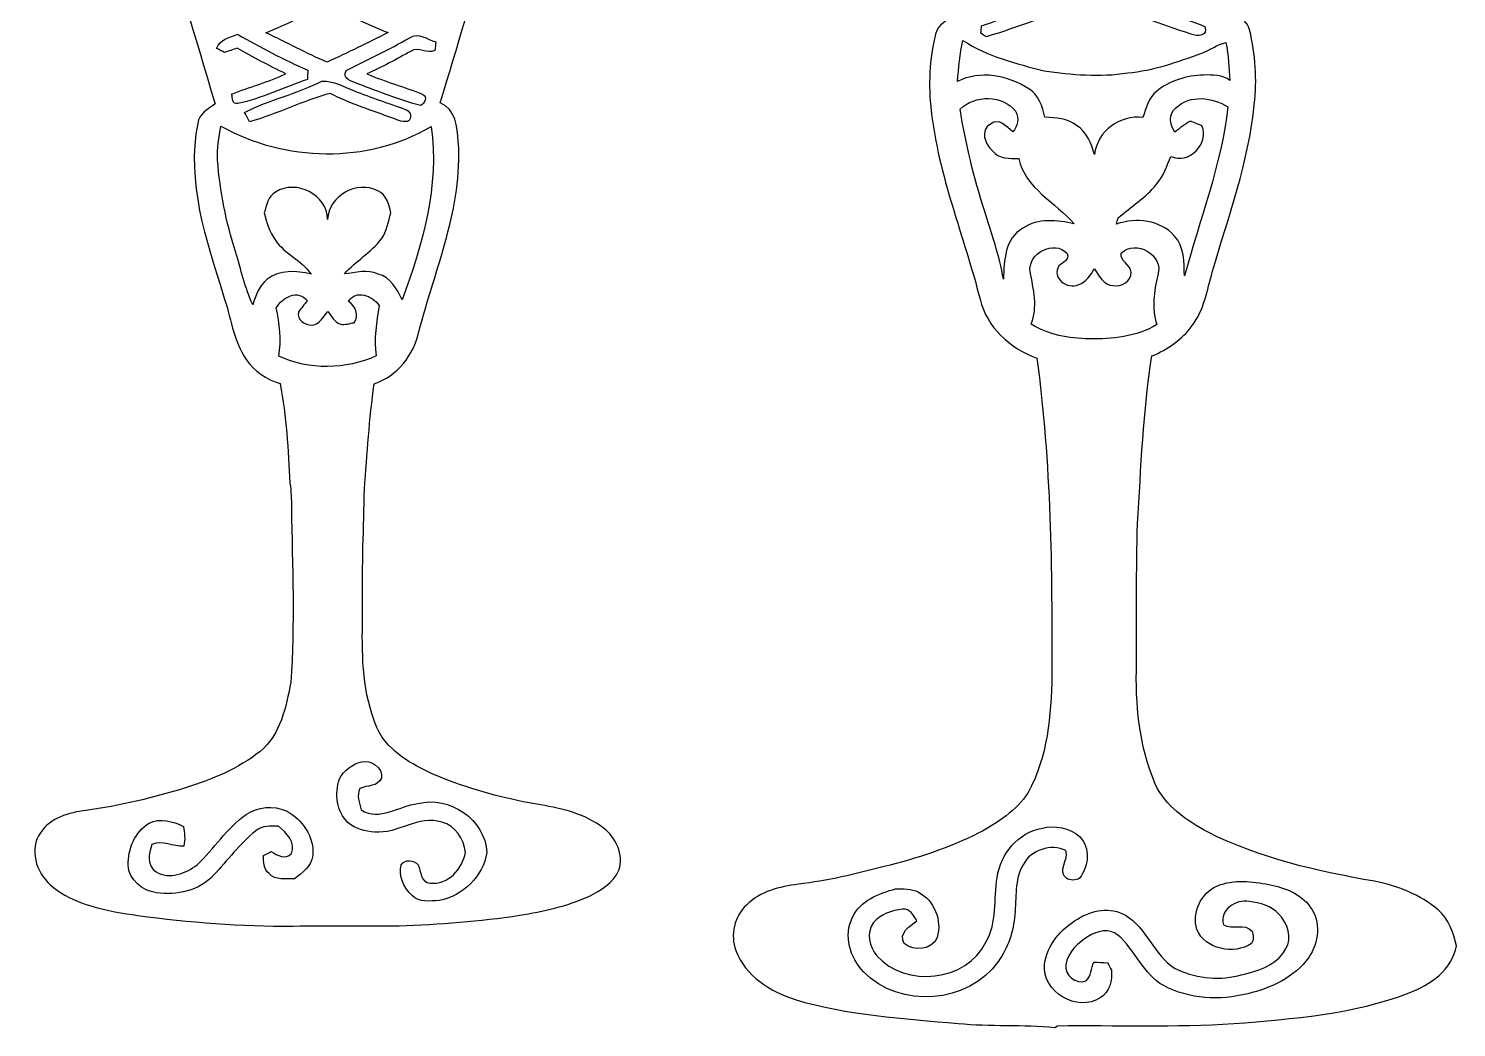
# Model space of a CAD drawing. Header units: centimetres. Extents: x -8.1 to 8.1, y -12.6 to 12.6.
# Drawn here: x -8.12 to 8.09, y -12.64 to -1.29 of the extents above; entities that cross this region are included whole.
import ezdxf

# ---------------------------------------------------------------- set-up
doc = ezdxf.new("R2010")
doc.units = ezdxf.units.CM
doc.header["$MEASUREMENT"] = 0
doc.layers.add('Camada 1', color=7, linetype='Continuous')

msp = doc.modelspace()

# ---------------------------------------------------------------- linework, layer by layer
at = {"layer": 'Camada 1', "color": 156}
for points, knots in [([(0.66111, 12.61286), (1.35784, 12.62979), (2.05387, 12.58287), (2.75061, 12.57688), (2.75061, 12.57688), (3.72709, 12.55747), (4.70429, 12.56136), (5.68077, 12.58782), (5.68077, 12.58782), (6.21663, 12.59557), (6.75252, 12.62697), (7.28873, 12.61604), (7.28873, 12.61604), (7.35541, 12.43858), (7.37198, 12.24844), (7.40339, 12.06323), (7.40339, 12.06323), (7.58613, 10.92094), (7.62387, 9.76171), (7.58754, 8.60707), (7.58754, 8.60707), (7.5632, 8.38305), (7.5699, 8.15728), (7.5565, 7.93291), (7.5565, 7.93291), (7.5565, 7.93291), (7.54097, 7.91033), (7.54097, 7.91033), (7.54097, 7.91033), (7.45525, 6.39163), (7.1635, 4.89232), (6.81743, 3.41347), (6.81743, 3.41347), (6.44172, 1.89159), (6.00957, 0.38381), (5.54601, -1.11337), (5.54601, -1.11337), (5.62539, -1.15992), (5.72275, -1.20755), (5.74462, -1.30703), (5.74462, -1.30703), (5.80813, -1.58362), (5.83177, -1.87184), (5.79649, -2.1544), (5.79649, -2.1544), (5.73405, -2.80952), (5.50262, -3.43005), (5.32024, -4.05765), (5.32024, -4.05765), (5.26133, -4.26578), (5.22676, -4.4905), (5.09198, -4.66724), (5.09198, -4.66724), (4.97733, -4.82458), (4.81259, -4.93783), (4.63373, -5.0112), (4.63373, -5.0112), (4.53354, -5.64091), (4.51167, -6.28085), (4.47145, -6.91656), (4.47145, -6.91656), (4.45452, -7.44466), (4.46229, -7.97312), (4.45947, -8.50159), (4.45947, -8.50159), (4.44605, -8.96301), (4.48663, -9.4361), (4.66865, -9.86472), (4.66865, -9.86472), (4.78119, -10.12718), (5.03166, -10.29088), (5.27261, -10.42387), (5.27261, -10.42387), (5.86351, -10.71915), (6.51474, -10.86872), (7.16209, -10.9795), (7.16209, -10.9795), (7.42209, -11.03417), (7.68244, -11.12872), (7.88492, -11.30652), (7.88492, -11.30652), (8.00347, -11.41024), (8.06309, -11.56334), (8.09308, -11.71468), (8.09308, -11.71468), (8.04226, -11.98667), (7.79744, -12.15636), (7.55543, -12.24808), (7.55543, -12.24808), (6.92185, -12.49469), (6.23569, -12.53949), (5.56506, -12.59769), (5.56506, -12.59769), (4.89654, -12.63721), (4.22663, -12.61463), (3.55776, -12.62167), (3.55776, -12.62167), (3.55776, -12.62167), (3.53413, -12.64108), (3.53413, -12.64108), (3.53413, -12.64108), (3.16793, -12.60651), (2.79964, -12.63015), (2.43346, -12.59592), (2.43346, -12.59592), (1.81256, -12.5409), (1.18251, -12.50244), (0.58137, -12.32393), (0.58137, -12.32393), (0.30339, -12.2301), (0.0134, -12.059), (-0.0896, -11.7676), (-0.0896, -11.7676), (-0.15875, -11.59087), (-0.10688, -11.38096), (0.02892, -11.25044), (0.02892, -11.25044), (0.18379, -11.09556), (0.40604, -11.03948), (0.61701, -11.01443), (0.61701, -11.01443), (0.94721, -10.97492), (1.27141, -10.89659), (1.59278, -10.81334), (1.59278, -10.81334), (1.96285, -10.72161), (2.32728, -10.60202), (2.66876, -10.43094), (2.66876, -10.43094), (2.88079, -10.31558), (3.09597, -10.18046), (3.22757, -9.97232), (3.22757, -9.97232), (3.45086, -9.56804), (3.48933, -9.09601), (3.49885, -8.6434), (3.49885, -8.6434), (3.50026, -7.43902), (3.49215, -6.22969), (3.32668, -5.03485), (3.32668, -5.03485), (3.02365, -4.92583), (2.76048, -4.68806), (2.68323, -4.36703), (2.68323, -4.36703), (2.50084, -3.65266), (2.21051, -2.96333), (2.12724, -2.22603), (2.12724, -2.22603), (2.09585, -1.9364), (2.10361, -1.63936), (2.17664, -1.35607), (2.17664, -1.35607), (2.20203, -1.2393), (2.32268, -1.19167), (2.41053, -1.12923), (2.41053, -1.12923), (1.9752, 0.29703), (1.55999, 1.72966), (1.19415, 3.17534), (1.19415, 3.17534), (0.93451, 4.26084), (0.70097, 5.3541), (0.55527, 6.46148), (0.55527, 6.46148), (0.53233, 6.62657), (0.50165, 6.79167), (0.50165, 6.95924), (0.50165, 6.95924), (0.50165, 6.95924), (0.48648, 6.98005), (0.48648, 6.98005), (0.48648, 6.98005), (0.42686, 7.65033), (0.35913, 8.32131), (0.36264, 8.99512), (0.36264, 8.99512), (0.36089, 9.6393), (0.34995, 10.28453), (0.41663, 10.92623), (0.41663, 10.92623), (0.47025, 11.49138), (0.52246, 12.06111), (0.66111, 12.61286)], [0, 0, 0, 0, 0.0212766, 0.0212766, 0.0212766, 0.0212766, 0.04255319, 0.04255319, 0.04255319, 0.04255319, 0.06382979, 0.06382979, 0.06382979, 0.06382979, 0.08510638, 0.08510638, 0.08510638, 0.08510638, 0.10638298, 0.10638298, 0.10638298, 0.10638298, 0.12765957, 0.12765957, 0.12765957, 0.12765957, 0.14893617, 0.14893617, 0.14893617, 0.14893617, 0.17021277, 0.17021277, 0.17021277, 0.17021277, 0.19148936, 0.19148936, 0.19148936, 0.19148936, 0.21276596, 0.21276596, 0.21276596, 0.21276596, 0.23404255, 0.23404255, 0.23404255, 0.23404255, 0.25531915, 0.25531915, 0.25531915, 0.25531915, 0.27659574, 0.27659574, 0.27659574, 0.27659574, 0.29787234, 0.29787234, 0.29787234, 0.29787234, 0.31914894, 0.31914894, 0.31914894, 0.31914894, 0.34042553, 0.34042553, 0.34042553, 0.34042553, 0.36170213, 0.36170213, 0.36170213, 0.36170213, 0.38297872, 0.38297872, 0.38297872, 0.38297872, 0.40425532, 0.40425532, 0.40425532, 0.40425532, 0.42553191, 0.42553191, 0.42553191, 0.42553191, 0.44680851, 0.44680851, 0.44680851, 0.44680851, 0.46808511, 0.46808511, 0.46808511, 0.46808511, 0.4893617, 0.4893617, 0.4893617, 0.4893617, 0.5106383, 0.5106383, 0.5106383, 0.5106383, 0.53191489, 0.53191489, 0.53191489, 0.53191489, 0.55319149, 0.55319149, 0.55319149, 0.55319149, 0.57446809, 0.57446809, 0.57446809, 0.57446809, 0.59574468, 0.59574468, 0.59574468, 0.59574468, 0.61702128, 0.61702128, 0.61702128, 0.61702128, 0.63829787, 0.63829787, 0.63829787, 0.63829787, 0.65957447, 0.65957447, 0.65957447, 0.65957447, 0.68085106, 0.68085106, 0.68085106, 0.68085106, 0.70212766, 0.70212766, 0.70212766, 0.70212766, 0.72340426, 0.72340426, 0.72340426, 0.72340426, 0.74468085, 0.74468085, 0.74468085, 0.74468085, 0.76595745, 0.76595745, 0.76595745, 0.76595745, 0.78723404, 0.78723404, 0.78723404, 0.78723404, 0.80851064, 0.80851064, 0.80851064, 0.80851064, 0.82978723, 0.82978723, 0.82978723, 0.82978723, 0.85106383, 0.85106383, 0.85106383, 0.85106383, 0.87234043, 0.87234043, 0.87234043, 0.87234043, 0.89361702, 0.89361702, 0.89361702, 0.89361702, 0.91489362, 0.91489362, 0.91489362, 0.91489362, 0.93617021, 0.93617021, 0.93617021, 0.93617021, 0.95744681, 0.95744681, 0.95744681, 0.95744681, 1, 1, 1, 1]), ([(-7.4496, 8.17279), (-7.41186, 8.21407), (-7.36706, 8.25464), (-7.30603, 8.24052), (-7.30603, 8.24052), (-6.35246, 8.2109), (-5.39891, 8.18338), (-4.445, 8.19008), (-4.445, 8.19008), (-3.66747, 8.1915), (-2.89065, 8.22113), (-2.11349, 8.23983), (-2.11349, 8.23983), (-2.01048, 8.25076), (-2.01153, 8.12129), (-1.98861, 8.05144), (-1.98861, 8.05144), (-1.86548, 7.3981), (-1.76776, 6.73522), (-1.78364, 6.06848), (-1.78364, 6.06848), (-1.81186, 4.59422), (-2.04257, 3.12985), (-2.3823, 1.69721), (-2.3823, 1.69721), (-2.68605, 0.40604), (-3.06528, -0.86535), (-3.44735, -2.13465), (-3.44735, -2.13465), (-3.27306, -2.20698), (-3.25472, -2.41158), (-3.24272, -2.57493), (-3.24272, -2.57493), (-3.1891, -3.32351), (-3.50731, -4.02307), (-3.68969, -4.73321), (-3.68969, -4.73321), (-3.74896, -5.00062), (-3.93417, -5.2398), (-4.19876, -5.32799), (-4.19876, -5.32799), (-4.25379, -5.72487), (-4.27918, -6.12457), (-4.30988, -6.52322), (-4.30988, -6.52322), (-4.31799, -6.95959), (-4.33599, -7.39563), (-4.33246, -7.83201), (-4.33246, -7.83201), (-4.32929, -8.22325), (-4.35539, -8.624), (-4.24532, -9.00465), (-4.24532, -9.00465), (-4.20193, -9.15775), (-4.1483, -9.31545), (-4.03577, -9.43292), (-4.03577, -9.43292), (-3.84739, -9.62871), (-3.59268, -9.74054), (-3.34432, -9.83933), (-3.34432, -9.83933), (-3.00743, -9.95997), (-2.661, -10.05592), (-2.30716, -10.11237), (-2.30716, -10.11237), (-2.05668, -10.15259), (-1.79916, -10.21785), (-1.59419, -10.37519), (-1.59419, -10.37519), (-1.45167, -10.48208), (-1.36065, -10.67752), (-1.41922, -10.8532), (-1.41922, -10.8532), (-1.4792, -11.00101), (-1.6256, -11.08428), (-1.76106, -11.15306), (-1.76106, -11.15306), (-2.00978, -11.26418), (-2.27894, -11.32063), (-2.54635, -11.36685), (-2.54635, -11.36685), (-2.99966, -11.43635), (-3.45792, -11.4681), (-3.91583, -11.48679), (-3.91583, -11.48679), (-4.31658, -11.48891), (-4.71769, -11.48608), (-5.1188, -11.48856), (-5.1188, -11.48856), (-5.7083, -11.49526), (-6.29708, -11.44551), (-6.88092, -11.36931), (-6.88092, -11.36931), (-7.22806, -11.315), (-7.60306, -11.26031), (-7.87752, -11.02042), (-7.87752, -11.02042), (-8.03521, -10.8779), (-8.12376, -10.61332), (-7.98723, -10.42882), (-7.98723, -10.42882), (-7.87541, -10.25735), (-7.66409, -10.19915), (-7.47289, -10.17517), (-7.47289, -10.17517), (-7.08907, -10.12331), (-6.71159, -10.03194), (-6.34152, -9.91834), (-6.34152, -9.91834), (-6.04202, -9.82132), (-5.74075, -9.70492), (-5.49416, -9.50453), (-5.49416, -9.50453), (-5.25921, -9.31438), (-5.20242, -8.99865), (-5.14349, -8.71926), (-5.14349, -8.71926), (-5.10046, -8.05956), (-5.12621, -7.39739), (-5.13856, -6.73734), (-5.13856, -6.73734), (-5.1382, -6.64386), (-5.14032, -6.55002), (-5.15479, -6.45759), (-5.15479, -6.45759), (-5.1756, -6.07942), (-5.19394, -5.6977), (-5.26661, -5.32553), (-5.26661, -5.32553), (-5.41937, -5.27649), (-5.56331, -5.18653), (-5.65185, -5.05037), (-5.65185, -5.05037), (-5.80214, -4.83305), (-5.82719, -4.56247), (-5.91219, -4.3187), (-5.91219, -4.3187), (-6.10834, -3.69147), (-6.33448, -3.03318), (-6.20289, -2.36855), (-6.20289, -2.36855), (-6.18771, -2.26024), (-6.08471, -2.2052), (-6.00392, -2.14841), (-6.00392, -2.14841), (-6.47559, -0.57714), (-6.9409, 0.99835), (-7.27392, 2.60631), (-7.27392, 2.60631), (-7.39034, 3.22721), (-7.49935, 3.85056), (-7.56567, 4.47957), (-7.56567, 4.47957), (-7.64046, 5.25285), (-7.70042, 6.03179), (-7.66234, 6.80895), (-7.66234, 6.80895), (-7.63551, 7.26968), (-7.5184, 7.71806), (-7.4496, 8.17279)], [0, 0, 0, 0, 0.02439024, 0.02439024, 0.02439024, 0.02439024, 0.04878049, 0.04878049, 0.04878049, 0.04878049, 0.07317073, 0.07317073, 0.07317073, 0.07317073, 0.09756098, 0.09756098, 0.09756098, 0.09756098, 0.12195122, 0.12195122, 0.12195122, 0.12195122, 0.14634146, 0.14634146, 0.14634146, 0.14634146, 0.17073171, 0.17073171, 0.17073171, 0.17073171, 0.19512195, 0.19512195, 0.19512195, 0.19512195, 0.2195122, 0.2195122, 0.2195122, 0.2195122, 0.24390244, 0.24390244, 0.24390244, 0.24390244, 0.26829268, 0.26829268, 0.26829268, 0.26829268, 0.29268293, 0.29268293, 0.29268293, 0.29268293, 0.31707317, 0.31707317, 0.31707317, 0.31707317, 0.34146341, 0.34146341, 0.34146341, 0.34146341, 0.36585366, 0.36585366, 0.36585366, 0.36585366, 0.3902439, 0.3902439, 0.3902439, 0.3902439, 0.41463415, 0.41463415, 0.41463415, 0.41463415, 0.43902439, 0.43902439, 0.43902439, 0.43902439, 0.46341463, 0.46341463, 0.46341463, 0.46341463, 0.48780488, 0.48780488, 0.48780488, 0.48780488, 0.51219512, 0.51219512, 0.51219512, 0.51219512, 0.53658537, 0.53658537, 0.53658537, 0.53658537, 0.56097561, 0.56097561, 0.56097561, 0.56097561, 0.58536585, 0.58536585, 0.58536585, 0.58536585, 0.6097561, 0.6097561, 0.6097561, 0.6097561, 0.63414634, 0.63414634, 0.63414634, 0.63414634, 0.65853659, 0.65853659, 0.65853659, 0.65853659, 0.68292683, 0.68292683, 0.68292683, 0.68292683, 0.70731707, 0.70731707, 0.70731707, 0.70731707, 0.73170732, 0.73170732, 0.73170732, 0.73170732, 0.75609756, 0.75609756, 0.75609756, 0.75609756, 0.7804878, 0.7804878, 0.7804878, 0.7804878, 0.80487805, 0.80487805, 0.80487805, 0.80487805, 0.82926829, 0.82926829, 0.82926829, 0.82926829, 0.85365854, 0.85365854, 0.85365854, 0.85365854, 0.87804878, 0.87804878, 0.87804878, 0.87804878, 0.90243902, 0.90243902, 0.90243902, 0.90243902, 0.92682927, 0.92682927, 0.92682927, 0.92682927, 0.95121951, 0.95121951, 0.95121951, 0.95121951, 1, 1, 1, 1]), ([(3.6061, -0.9352), (3.6061, -0.9352), (3.6061, -0.9352), (3.6061, -0.9352), (3.6061, -0.9352), (3.30834, -1.05587), (3.00248, -1.15464), (2.69945, -1.26047), (2.69945, -1.26047), (2.69769, -1.28093), (2.69416, -1.32257), (2.69239, -1.34301), (2.69239, -1.34301), (2.71251, -1.35748), (2.73261, -1.37195), (2.75271, -1.38677), (2.75271, -1.38677), (3.12067, -1.26894), (3.4858, -1.14087), (3.84174, -0.9906), (3.84174, -0.9906), (3.91195, -0.95637), (3.99308, -0.94473), (4.06541, -0.98107), (4.06541, -0.98107), (4.39773, -1.11936), (4.73569, -1.24424), (5.07858, -1.35395), (5.07858, -1.35395), (5.14914, -1.3836), (5.28214, -1.38112), (5.23451, -1.26858), (5.23451, -1.26858), (4.95299, -1.15217), (4.65632, -1.07209), (4.37444, -0.95462), (4.37444, -0.95462), (4.23262, -0.90699), (4.09997, -0.82161), (3.9497, -0.80644), (3.9497, -0.80644), (3.8301, -0.83538), (3.72039, -0.89181), (3.6061, -0.9352)], [0, 0, 0, 0, 0.08333333, 0.08333333, 0.08333333, 0.08333333, 0.16666667, 0.16666667, 0.16666667, 0.16666667, 0.25, 0.25, 0.25, 0.25, 0.33333333, 0.33333333, 0.33333333, 0.33333333, 0.41666667, 0.41666667, 0.41666667, 0.41666667, 0.5, 0.5, 0.5, 0.5, 0.58333333, 0.58333333, 0.58333333, 0.58333333, 0.66666667, 0.66666667, 0.66666667, 0.66666667, 0.75, 0.75, 0.75, 0.75, 0.83333333, 0.83333333, 0.83333333, 0.83333333, 1, 1, 1, 1]), ([(-5.42854, -1.33984), (-5.42854, -1.33984), (-5.42854, -1.33984), (-5.42854, -1.33984), (-5.42854, -1.33984), (-5.1936, -1.44533), (-4.97063, -1.57621), (-4.73109, -1.67181), (-4.73109, -1.67181), (-4.49862, -1.56527), (-4.26895, -1.45308), (-4.04142, -1.33702), (-4.04142, -1.33702), (-4.27389, -1.24459), (-4.49896, -1.13488), (-4.72863, -1.03681), (-4.72863, -1.03681), (-4.96569, -1.12676), (-5.1936, -1.24249), (-5.42854, -1.33984)], [0, 0, 0, 0, 0.16666667, 0.16666667, 0.16666667, 0.16666667, 0.33333333, 0.33333333, 0.33333333, 0.33333333, 0.5, 0.5, 0.5, 0.5, 0.66666667, 0.66666667, 0.66666667, 0.66666667, 1, 1, 1, 1]), ([(-5.98874, -1.51659), (-5.98874, -1.51659), (-5.98874, -1.51659), (-5.98874, -1.51659), (-5.98874, -1.51659), (-5.96618, -1.52822), (-5.92101, -1.55187), (-5.89879, -1.5635), (-5.89879, -1.5635), (-5.85152, -1.54693), (-5.8039, -1.5307), (-5.75627, -1.51482), (-5.75627, -1.51482), (-5.57283, -1.61466), (-5.39009, -1.71591), (-5.20135, -1.80552), (-5.20135, -1.80552), (-5.40066, -1.89864), (-5.61374, -1.95474), (-5.8173, -2.03658), (-5.8173, -2.03658), (-5.80319, -2.07963), (-5.81377, -2.15477), (-5.74674, -2.14383), (-5.74674, -2.14383), (-5.47441, -2.08314), (-5.21935, -1.96144), (-4.95618, -1.86972), (-4.95618, -1.86972), (-4.95477, -1.83409), (-4.9537, -1.79882), (-4.95299, -1.76388), (-4.95299, -1.76388), (-5.22746, -1.64677), (-5.48886, -1.50176), (-5.74922, -1.35643), (-5.74922, -1.35643), (-5.83952, -1.39312), (-5.95277, -1.41145), (-5.98874, -1.51659)], [0, 0, 0, 0, 0.09090909, 0.09090909, 0.09090909, 0.09090909, 0.18181818, 0.18181818, 0.18181818, 0.18181818, 0.27272727, 0.27272727, 0.27272727, 0.27272727, 0.36363636, 0.36363636, 0.36363636, 0.36363636, 0.45454545, 0.45454545, 0.45454545, 0.45454545, 0.54545455, 0.54545455, 0.54545455, 0.54545455, 0.63636364, 0.63636364, 0.63636364, 0.63636364, 0.72727273, 0.72727273, 0.72727273, 0.72727273, 0.81818182, 0.81818182, 0.81818182, 0.81818182, 1, 1, 1, 1]), ([(-3.79518, -1.39522), (-3.79518, -1.39522), (-3.79518, -1.39522), (-3.79518, -1.39522), (-3.79518, -1.39522), (-4.02907, -1.53246), (-4.27531, -1.64677), (-4.51626, -1.76954), (-4.51626, -1.76954), (-4.57305, -1.86265), (-4.44675, -1.89089), (-4.38431, -1.92017), (-4.38431, -1.92017), (-4.14725, -2.00625), (-3.91337, -2.10538), (-3.66818, -2.16534), (-3.66818, -2.16534), (-3.62374, -2.13854), (-3.58422, -2.06762), (-3.64842, -2.0387), (-3.64842, -2.0387), (-3.85585, -1.95262), (-4.07492, -1.89618), (-4.28096, -1.80586), (-4.28096, -1.80586), (-4.1088, -1.72966), (-3.94404, -1.63795), (-3.77825, -1.54798), (-3.77825, -1.54798), (-3.695, -1.4866), (-3.5948, -1.58891), (-3.51048, -1.53987), (-3.51048, -1.53987), (-3.50555, -1.50671), (-3.50166, -1.47389), (-3.49885, -1.4411), (-3.49885, -1.4411), (-3.59445, -1.41781), (-3.69992, -1.32715), (-3.79518, -1.39522)], [0, 0, 0, 0, 0.09090909, 0.09090909, 0.09090909, 0.09090909, 0.18181818, 0.18181818, 0.18181818, 0.18181818, 0.27272727, 0.27272727, 0.27272727, 0.27272727, 0.36363636, 0.36363636, 0.36363636, 0.36363636, 0.45454545, 0.45454545, 0.45454545, 0.45454545, 0.54545455, 0.54545455, 0.54545455, 0.54545455, 0.63636364, 0.63636364, 0.63636364, 0.63636364, 0.72727273, 0.72727273, 0.72727273, 0.72727273, 0.81818182, 0.81818182, 0.81818182, 0.81818182, 1, 1, 1, 1]), ([(5.19994, -1.56951), (5.19994, -1.56951), (5.19994, -1.56951), (5.19994, -1.56951), (5.19994, -1.56951), (4.92865, -1.67216), (4.64996, -1.76705), (4.35963, -1.79563), (4.35963, -1.79563), (4.04388, -1.84467), (3.72392, -1.81539), (3.40959, -1.77341), (3.40959, -1.77341), (3.09316, -1.68627), (2.76365, -1.61008), (2.48673, -1.42592), (2.48673, -1.42592), (2.4518, -1.57973), (2.44016, -1.73708), (2.42569, -1.89371), (2.42569, -1.89371), (2.68498, -1.76035), (3.00036, -1.8235), (3.23603, -1.97555), (3.23603, -1.97555), (3.34997, -2.04505), (3.39019, -2.17805), (3.41982, -2.30011), (3.41982, -2.30011), (3.54365, -2.30292), (3.67595, -2.3121), (3.77825, -2.39112), (3.77825, -2.39112), (3.89466, -2.46345), (3.94545, -2.59749), (3.98426, -2.72238), (3.98426, -2.72238), (4.01038, -2.45533), (4.27248, -2.27083), (4.53248, -2.30152), (4.53248, -2.30152), (4.56706, -2.19569), (4.59527, -2.07856), (4.68558, -2.00483), (4.68558, -2.00483), (4.83551, -1.88419), (5.03025, -1.82457), (5.22111, -1.81963), (5.22111, -1.81963), (5.32377, -1.81785), (5.43594, -1.81504), (5.52097, -1.88207), (5.52097, -1.88207), (5.50791, -1.73813), (5.50545, -1.59278), (5.47511, -1.45133), (5.47511, -1.45133), (5.37632, -1.47109), (5.29449, -1.53704), (5.19994, -1.56951)], [0, 0, 0, 0, 0.0625, 0.0625, 0.0625, 0.0625, 0.125, 0.125, 0.125, 0.125, 0.1875, 0.1875, 0.1875, 0.1875, 0.25, 0.25, 0.25, 0.25, 0.3125, 0.3125, 0.3125, 0.3125, 0.375, 0.375, 0.375, 0.375, 0.4375, 0.4375, 0.4375, 0.4375, 0.5, 0.5, 0.5, 0.5, 0.5625, 0.5625, 0.5625, 0.5625, 0.625, 0.625, 0.625, 0.625, 0.6875, 0.6875, 0.6875, 0.6875, 0.75, 0.75, 0.75, 0.75, 0.8125, 0.8125, 0.8125, 0.8125, 0.875, 0.875, 0.875, 0.875, 1, 1, 1, 1]), ([(-4.79283, -1.88736), (-4.79283, -1.88736), (-4.79283, -1.88736), (-4.79283, -1.88736), (-4.79283, -1.88736), (-5.07293, -2.03588), (-5.38938, -2.09902), (-5.66949, -2.24472), (-5.66949, -2.24472), (-5.65538, -2.27153), (-5.6268, -2.32516), (-5.61269, -2.35162), (-5.61269, -2.35162), (-5.30224, -2.2613), (-5.01049, -2.1149), (-4.69971, -2.02812), (-4.69971, -2.02812), (-4.4725, -2.14736), (-4.22485, -2.22037), (-3.98568, -2.3114), (-3.98568, -2.3114), (-3.9264, -2.32903), (-3.86221, -2.3696), (-3.80083, -2.33715), (-3.80083, -2.33715), (-3.76731, -2.27717), (-3.78882, -2.22355), (-3.85409, -2.20698), (-3.85409, -2.20698), (-4.04424, -2.13642), (-4.23791, -2.07573), (-4.42524, -1.99813), (-4.42524, -1.99813), (-4.54518, -1.95262), (-4.6609, -1.88489), (-4.79283, -1.88736)], [0, 0, 0, 0, 0.1, 0.1, 0.1, 0.1, 0.2, 0.2, 0.2, 0.2, 0.3, 0.3, 0.3, 0.3, 0.4, 0.4, 0.4, 0.4, 0.5, 0.5, 0.5, 0.5, 0.6, 0.6, 0.6, 0.6, 0.7, 0.7, 0.7, 0.7, 0.8, 0.8, 0.8, 0.8, 1, 1, 1, 1]), ([(2.45604, -2.20698), (2.45604, -2.20698), (2.45604, -2.20698), (2.45604, -2.20698), (2.45604, -2.20698), (2.51989, -2.59749), (2.61231, -2.98343), (2.73332, -3.36055), (2.73332, -3.36055), (2.80704, -3.61879), (2.90583, -3.87103), (2.94781, -4.13773), (2.94781, -4.13773), (2.95451, -3.93242), (2.96367, -3.67417), (3.16793, -3.56129), (3.16793, -3.56129), (3.34186, -3.44099), (3.55776, -3.46779), (3.75214, -3.51048), (3.75214, -3.51048), (3.54083, -3.2639), (3.19617, -3.11255), (3.12208, -2.76613), (3.12208, -2.76613), (3.0159, -2.77318), (2.89772, -2.76825), (2.82256, -2.68145), (2.82256, -2.68145), (2.74002, -2.60702), (2.67828, -2.44228), (2.80246, -2.37701), (2.80246, -2.37701), (2.89594, -2.30116), (2.98732, -2.40805), (3.05328, -2.46556), (3.05328, -2.46556), (3.10902, -2.40312), (3.1309, -2.30998), (3.08715, -2.23519), (3.08715, -2.23519), (2.9404, -2.03975), (2.62536, -2.04328), (2.45604, -2.20698)], [0, 0, 0, 0, 0.08333333, 0.08333333, 0.08333333, 0.08333333, 0.16666667, 0.16666667, 0.16666667, 0.16666667, 0.25, 0.25, 0.25, 0.25, 0.33333333, 0.33333333, 0.33333333, 0.33333333, 0.41666667, 0.41666667, 0.41666667, 0.41666667, 0.5, 0.5, 0.5, 0.5, 0.58333333, 0.58333333, 0.58333333, 0.58333333, 0.66666667, 0.66666667, 0.66666667, 0.66666667, 0.75, 0.75, 0.75, 0.75, 0.83333333, 0.83333333, 0.83333333, 0.83333333, 1, 1, 1, 1]), ([(4.90784, -2.1918), (4.90784, -2.1918), (4.90784, -2.1918), (4.90784, -2.1918), (4.90784, -2.1918), (4.82035, -2.25918), (4.83481, -2.3869), (4.89654, -2.46698), (4.89654, -2.46698), (4.95194, -2.42111), (5.01015, -2.37842), (5.07259, -2.34314), (5.07259, -2.34314), (5.11562, -2.36078), (5.1583, -2.37842), (5.20171, -2.39606), (5.20171, -2.39606), (5.29412, -2.59644), (5.05001, -2.84302), (4.84928, -2.74355), (4.84928, -2.74355), (4.80342, -2.85291), (4.76532, -2.96898), (4.68665, -3.06105), (4.68665, -3.06105), (4.56282, -3.21062), (4.39914, -3.31893), (4.25026, -3.44099), (4.25026, -3.44099), (4.24568, -3.45934), (4.23579, -3.49603), (4.23121, -3.51437), (4.23121, -3.51437), (4.45381, -3.43429), (4.72827, -3.46463), (4.89126, -3.64878), (4.89126, -3.64878), (5.0052, -3.77084), (4.99709, -3.94723), (5.00379, -4.10279), (5.00379, -4.10279), (5.1763, -3.46533), (5.42183, -2.84302), (5.49697, -2.18227), (5.49697, -2.18227), (5.3227, -2.07151), (5.06801, -2.03834), (4.90784, -2.1918)], [0, 0, 0, 0, 0.07692308, 0.07692308, 0.07692308, 0.07692308, 0.15384615, 0.15384615, 0.15384615, 0.15384615, 0.23076923, 0.23076923, 0.23076923, 0.23076923, 0.30769231, 0.30769231, 0.30769231, 0.30769231, 0.38461538, 0.38461538, 0.38461538, 0.38461538, 0.46153846, 0.46153846, 0.46153846, 0.46153846, 0.53846154, 0.53846154, 0.53846154, 0.53846154, 0.61538462, 0.61538462, 0.61538462, 0.61538462, 0.69230769, 0.69230769, 0.69230769, 0.69230769, 0.76923077, 0.76923077, 0.76923077, 0.76923077, 0.84615385, 0.84615385, 0.84615385, 0.84615385, 1, 1, 1, 1]), ([(-5.93972, -2.39923), (-5.93972, -2.39923), (-5.93972, -2.39923), (-5.93972, -2.39923), (-5.93972, -2.39923), (-5.96123, -2.5273), (-5.98769, -2.65606), (-5.97746, -2.78694), (-5.97746, -2.78694), (-5.95136, -3.14006), (-5.87903, -3.48826), (-5.77461, -3.82588), (-5.77461, -3.82588), (-5.71005, -4.02731), (-5.66632, -4.2365), (-5.57812, -4.42982), (-5.57812, -4.42982), (-5.53966, -4.32681), (-5.51074, -4.21111), (-5.41584, -4.14372), (-5.41584, -4.14372), (-5.27543, -4.02766), (-5.08175, -4.04106), (-4.91596, -4.08305), (-4.91596, -4.08305), (-5.02002, -3.92324), (-5.21404, -3.85375), (-5.31953, -3.69569), (-5.31953, -3.69569), (-5.38585, -3.60398), (-5.41972, -3.49496), (-5.44653, -3.38666), (-5.44653, -3.38666), (-5.42113, -3.30059), (-5.40349, -3.19687), (-5.31777, -3.14888), (-5.31777, -3.14888), (-5.08599, -3.00214), (-4.72968, -3.17816), (-4.72827, -3.46004), (-4.72827, -3.46004), (-4.71275, -3.19088), (-4.39702, -3.01096), (-4.15854, -3.13477), (-4.15854, -3.13477), (-4.05589, -3.17429), (-4.03189, -3.2886), (-4.01038, -3.38384), (-4.01038, -3.38384), (-4.03718, -3.48473), (-4.05411, -3.59233), (-4.11514, -3.67982), (-4.11514, -3.67982), (-4.23087, -3.83786), (-4.41077, -3.93064), (-4.53602, -4.07952), (-4.53602, -4.07952), (-4.41042, -4.06364), (-4.27708, -4.02519), (-4.15466, -4.08023), (-4.15466, -4.08023), (-4.01389, -4.11762), (-3.93593, -4.24992), (-3.88231, -4.37444), (-3.88231, -4.37444), (-3.64701, -3.75072), (-3.4551, -3.07516), (-3.55211, -2.40383), (-3.55211, -2.40383), (-4.2746, -2.82963), (-5.21441, -2.8067), (-5.93972, -2.39923)], [0, 0, 0, 0, 0.05263158, 0.05263158, 0.05263158, 0.05263158, 0.10526316, 0.10526316, 0.10526316, 0.10526316, 0.15789474, 0.15789474, 0.15789474, 0.15789474, 0.21052632, 0.21052632, 0.21052632, 0.21052632, 0.26315789, 0.26315789, 0.26315789, 0.26315789, 0.31578947, 0.31578947, 0.31578947, 0.31578947, 0.36842105, 0.36842105, 0.36842105, 0.36842105, 0.42105263, 0.42105263, 0.42105263, 0.42105263, 0.47368421, 0.47368421, 0.47368421, 0.47368421, 0.52631579, 0.52631579, 0.52631579, 0.52631579, 0.57894737, 0.57894737, 0.57894737, 0.57894737, 0.63157895, 0.63157895, 0.63157895, 0.63157895, 0.68421053, 0.68421053, 0.68421053, 0.68421053, 0.73684211, 0.73684211, 0.73684211, 0.73684211, 0.78947368, 0.78947368, 0.78947368, 0.78947368, 0.84210526, 0.84210526, 0.84210526, 0.84210526, 0.89473684, 0.89473684, 0.89473684, 0.89473684, 1, 1, 1, 1]), ([(3.25154, -4.05482), (3.25154, -4.05482), (3.25154, -4.05482), (3.25154, -4.05482), (3.25154, -4.05482), (3.2886, -4.25026), (3.34222, -4.45735), (3.26284, -4.65067), (3.26284, -4.65067), (3.45863, -4.77307), (3.69147, -4.81153), (3.919, -4.81717), (3.919, -4.81717), (4.18253, -4.82141), (4.46017, -4.79565), (4.69018, -4.65454), (4.69018, -4.65454), (4.63091, -4.4697), (4.65596, -4.27672), (4.70217, -4.09292), (4.70217, -4.09292), (4.77378, -3.86891), (4.44887, -3.67665), (4.28695, -3.84457), (4.28695, -3.84457), (4.26931, -3.93876), (4.39384, -3.97262), (4.39807, -4.06152), (4.39807, -4.06152), (4.40265, -4.16418), (4.288, -4.22804), (4.19593, -4.21216), (4.19593, -4.21216), (4.08798, -4.20792), (4.03224, -4.09999), (3.98215, -4.0199), (3.98215, -4.0199), (3.93629, -4.09151), (3.88902, -4.17125), (3.8033, -4.19946), (3.8033, -4.19946), (3.67383, -4.26295), (3.49108, -4.12608), (3.57786, -3.98673), (3.57786, -3.98673), (3.62444, -3.95076), (3.69817, -3.92112), (3.67242, -3.8481), (3.67242, -3.8481), (3.52812, -3.6844), (3.21839, -3.84527), (3.25154, -4.05482)], [0, 0, 0, 0, 0.07142857, 0.07142857, 0.07142857, 0.07142857, 0.14285714, 0.14285714, 0.14285714, 0.14285714, 0.21428571, 0.21428571, 0.21428571, 0.21428571, 0.28571429, 0.28571429, 0.28571429, 0.28571429, 0.35714286, 0.35714286, 0.35714286, 0.35714286, 0.42857143, 0.42857143, 0.42857143, 0.42857143, 0.5, 0.5, 0.5, 0.5, 0.57142857, 0.57142857, 0.57142857, 0.57142857, 0.64285714, 0.64285714, 0.64285714, 0.64285714, 0.71428571, 0.71428571, 0.71428571, 0.71428571, 0.78571429, 0.78571429, 0.78571429, 0.78571429, 0.85714286, 0.85714286, 0.85714286, 0.85714286, 1, 1, 1, 1]), ([(-4.4905, -4.39278), (-4.4905, -4.39278), (-4.4905, -4.39278), (-4.4905, -4.39278), (-4.4905, -4.39278), (-4.40796, -4.45169), (-4.36808, -4.54025), (-4.42419, -4.63408), (-4.42419, -4.63408), (-4.47674, -4.64007), (-4.52895, -4.66054), (-4.58187, -4.65137), (-4.58187, -4.65137), (-4.64925, -4.62704), (-4.68347, -4.55789), (-4.72651, -4.50603), (-4.72651, -4.50603), (-4.77307, -4.56917), (-4.81753, -4.64925), (-4.90326, -4.66124), (-4.90326, -4.66124), (-4.98086, -4.65771), (-5.08246, -4.60587), (-5.0567, -4.51272), (-5.0567, -4.51272), (-5.02742, -4.46722), (-4.99109, -4.4263), (-4.95723, -4.38467), (-4.95723, -4.38467), (-5.06518, -4.24885), (-5.24016, -4.3441), (-5.31106, -4.46651), (-5.31106, -4.46651), (-5.27156, -4.64572), (-5.25144, -4.83022), (-5.28179, -5.01297), (-5.28179, -5.01297), (-4.93606, -5.17455), (-4.52084, -5.16748), (-4.17476, -5.01085), (-4.17476, -5.01085), (-4.20582, -4.81894), (-4.17054, -4.62774), (-4.14267, -4.43793), (-4.14267, -4.43793), (-4.2164, -4.32576), (-4.40796, -4.25097), (-4.4905, -4.39278)], [0, 0, 0, 0, 0.07692308, 0.07692308, 0.07692308, 0.07692308, 0.15384615, 0.15384615, 0.15384615, 0.15384615, 0.23076923, 0.23076923, 0.23076923, 0.23076923, 0.30769231, 0.30769231, 0.30769231, 0.30769231, 0.38461538, 0.38461538, 0.38461538, 0.38461538, 0.46153846, 0.46153846, 0.46153846, 0.46153846, 0.53846154, 0.53846154, 0.53846154, 0.53846154, 0.61538462, 0.61538462, 0.61538462, 0.61538462, 0.69230769, 0.69230769, 0.69230769, 0.69230769, 0.76923077, 0.76923077, 0.76923077, 0.76923077, 0.84615385, 0.84615385, 0.84615385, 0.84615385, 1, 1, 1, 1]), ([(-4.5921, -9.81709), (-4.5921, -9.81709), (-4.5921, -9.81709), (-4.5921, -9.81709), (-4.5921, -9.81709), (-4.65208, -9.98326), (-4.62421, -10.18962), (-4.49438, -10.31558), (-4.49438, -10.31558), (-4.41113, -10.38613), (-4.30001, -10.41259), (-4.19311, -10.4207), (-4.19311, -10.4207), (-3.92888, -10.44787), (-3.69605, -10.22278), (-3.43005, -10.30817), (-3.43005, -10.30817), (-3.27306, -10.34979), (-3.18135, -10.49972), (-3.16018, -10.65318), (-3.16018, -10.65318), (-3.19758, -10.8405), (-3.35738, -11.02218), (-3.56129, -11.00137), (-3.56129, -11.00137), (-3.67383, -10.9929), (-3.66606, -10.87225), (-3.6978, -10.79217), (-3.6978, -10.79217), (-3.75038, -10.73925), (-3.84457, -10.72373), (-3.89042, -10.79287), (-3.89042, -10.79287), (-3.9264, -10.92129), (-3.85938, -11.05464), (-3.76836, -11.14248), (-3.76836, -11.14248), (-3.68618, -11.22362), (-3.5627, -11.20527), (-3.45792, -11.19893), (-3.45792, -11.19893), (-3.19369, -11.14565), (-2.95839, -10.92517), (-2.91923, -10.65318), (-2.91923, -10.65318), (-2.93404, -10.2803), (-3.3461, -10.00125), (-3.70275, -10.09826), (-3.70275, -10.09826), (-3.91829, -10.12084), (-4.13456, -10.30393), (-4.34657, -10.16881), (-4.34657, -10.16881), (-4.36386, -10.08979), (-4.40302, -10.003), (-4.35963, -9.9254), (-4.35963, -9.9254), (-4.27848, -9.88764), (-4.15571, -9.90776), (-4.11585, -9.80792), (-4.11585, -9.80792), (-4.09751, -9.68869), (-4.23438, -9.59555), (-4.3441, -9.62306), (-4.3441, -9.62306), (-4.44782, -9.64988), (-4.54483, -9.71937), (-4.5921, -9.81709)], [0, 0, 0, 0, 0.05555556, 0.05555556, 0.05555556, 0.05555556, 0.11111111, 0.11111111, 0.11111111, 0.11111111, 0.16666667, 0.16666667, 0.16666667, 0.16666667, 0.22222222, 0.22222222, 0.22222222, 0.22222222, 0.27777778, 0.27777778, 0.27777778, 0.27777778, 0.33333333, 0.33333333, 0.33333333, 0.33333333, 0.38888889, 0.38888889, 0.38888889, 0.38888889, 0.44444444, 0.44444444, 0.44444444, 0.44444444, 0.5, 0.5, 0.5, 0.5, 0.55555556, 0.55555556, 0.55555556, 0.55555556, 0.61111111, 0.61111111, 0.61111111, 0.61111111, 0.66666667, 0.66666667, 0.66666667, 0.66666667, 0.72222222, 0.72222222, 0.72222222, 0.72222222, 0.77777778, 0.77777778, 0.77777778, 0.77777778, 0.83333333, 0.83333333, 0.83333333, 0.83333333, 0.88888889, 0.88888889, 0.88888889, 0.88888889, 1, 1, 1, 1]), ([(-5.65255, -10.22103), (-5.65255, -10.22103), (-5.65255, -10.22103), (-5.65255, -10.22103), (-5.65255, -10.22103), (-5.87128, -10.37836), (-6.01732, -10.61049), (-6.20994, -10.795), (-6.20994, -10.795), (-6.33589, -10.88989), (-6.52744, -10.96327), (-6.67419, -10.87472), (-6.67419, -10.87472), (-6.77898, -10.80557), (-6.76416, -10.66482), (-6.72182, -10.56357), (-6.72182, -10.56357), (-6.60293, -10.50571), (-6.48334, -10.5932), (-6.35987, -10.5805), (-6.35987, -10.5805), (-6.34471, -10.50571), (-6.34965, -10.43057), (-6.3641, -10.35685), (-6.3641, -10.35685), (-6.48404, -10.29899), (-6.62869, -10.25596), (-6.75498, -10.32121), (-6.75498, -10.32121), (-6.91832, -10.41788), (-6.99347, -10.61402), (-6.99381, -10.79675), (-6.99381, -10.79675), (-6.98324, -10.96432), (-6.83012, -11.08779), (-6.67173, -11.11074), (-6.67173, -11.11074), (-6.44277, -11.14354), (-6.18384, -11.08779), (-6.02333, -10.9114), (-6.02333, -10.9114), (-5.86422, -10.74242), (-5.72452, -10.55263), (-5.54248, -10.40659), (-5.54248, -10.40659), (-5.47088, -10.3445), (-5.37316, -10.35649), (-5.2853, -10.35227), (-5.2853, -10.35227), (-5.19677, -10.42916), (-5.08423, -10.53499), (-5.13644, -10.66517), (-5.13644, -10.66517), (-5.201, -10.74278), (-5.29943, -10.6821), (-5.36751, -10.64365), (-5.36751, -10.64365), (-5.39644, -10.65776), (-5.42536, -10.67223), (-5.45429, -10.6867), (-5.45429, -10.6867), (-5.45853, -10.75972), (-5.45535, -10.84121), (-5.39255, -10.89166), (-5.39255, -10.89166), (-5.32024, -10.97704), (-5.20064, -10.94598), (-5.10292, -10.95199), (-5.10292, -10.95199), (-5.0112, -10.88531), (-4.91137, -10.80876), (-4.89654, -10.6874), (-4.89654, -10.6874), (-4.87539, -10.47679), (-5.01473, -10.2743), (-5.19818, -10.1808), (-5.19818, -10.1808), (-5.34353, -10.1159), (-5.52097, -10.13213), (-5.65255, -10.22103)], [0, 0, 0, 0, 0.04761905, 0.04761905, 0.04761905, 0.04761905, 0.0952381, 0.0952381, 0.0952381, 0.0952381, 0.14285714, 0.14285714, 0.14285714, 0.14285714, 0.19047619, 0.19047619, 0.19047619, 0.19047619, 0.23809524, 0.23809524, 0.23809524, 0.23809524, 0.28571429, 0.28571429, 0.28571429, 0.28571429, 0.33333333, 0.33333333, 0.33333333, 0.33333333, 0.38095238, 0.38095238, 0.38095238, 0.38095238, 0.42857143, 0.42857143, 0.42857143, 0.42857143, 0.47619048, 0.47619048, 0.47619048, 0.47619048, 0.52380952, 0.52380952, 0.52380952, 0.52380952, 0.57142857, 0.57142857, 0.57142857, 0.57142857, 0.61904762, 0.61904762, 0.61904762, 0.61904762, 0.66666667, 0.66666667, 0.66666667, 0.66666667, 0.71428571, 0.71428571, 0.71428571, 0.71428571, 0.76190476, 0.76190476, 0.76190476, 0.76190476, 0.80952381, 0.80952381, 0.80952381, 0.80952381, 0.85714286, 0.85714286, 0.85714286, 0.85714286, 0.9047619, 0.9047619, 0.9047619, 0.9047619, 1, 1, 1, 1]), ([(3.38737, -10.37836), (3.38737, -10.37836), (3.38737, -10.37836), (3.38737, -10.37836), (3.38737, -10.37836), (3.11538, -10.42105), (2.91394, -10.67223), (2.87655, -10.93681), (2.87655, -10.93681), (2.83491, -11.18235), (2.88149, -11.4501), (2.74849, -11.67377), (2.74849, -11.67377), (2.53118, -12.12074), (1.83339, -12.19412), (1.51129, -11.82546), (1.51129, -11.82546), (1.42168, -11.72562), (1.38888, -11.56404), (1.47143, -11.45046), (1.47143, -11.45046), (1.55363, -11.35556), (1.68027, -11.30899), (1.80269, -11.29805), (1.80269, -11.29805), (1.8877, -11.28818), (1.92758, -11.36721), (1.96391, -11.42858), (1.96391, -11.42858), (1.88736, -11.49385), (1.75083, -11.56652), (1.82138, -11.68717), (1.82138, -11.68717), (1.9325, -11.77854), (2.13888, -11.76548), (2.19533, -11.61732), (2.19533, -11.61732), (2.25531, -11.42434), (2.16041, -11.19752), (1.98261, -11.10297), (1.98261, -11.10297), (1.90183, -11.0617), (1.80974, -11.06557), (1.72191, -11.06523), (1.72191, -11.06523), (1.53353, -11.11919), (1.32221, -11.19857), (1.23472, -11.38943), (1.23472, -11.38943), (1.12923, -11.5944), (1.20509, -11.84945), (1.35995, -12.00784), (1.35995, -12.00784), (1.76459, -12.43612), (2.55729, -12.37438), (2.89031, -11.88826), (2.89031, -11.88826), (3.00355, -11.73514), (3.0621, -11.54852), (3.07657, -11.35979), (3.07657, -11.35979), (3.09915, -11.16999), (3.06987, -10.96432), (3.17217, -10.79287), (3.17217, -10.79287), (3.25895, -10.62248), (3.48755, -10.5491), (3.65865, -10.63201), (3.65865, -10.63201), (3.69534, -10.73714), (3.55141, -10.86626), (3.6643, -10.94527), (3.6643, -10.94527), (3.70769, -10.97455), (3.76802, -10.97138), (3.81282, -10.94634), (3.81282, -10.94634), (3.91617, -10.81334), (3.94124, -10.5985), (3.81387, -10.47221), (3.81387, -10.47221), (3.69958, -10.37307), (3.53306, -10.3385), (3.38737, -10.37836)], [0, 0, 0, 0, 0.04545455, 0.04545455, 0.04545455, 0.04545455, 0.09090909, 0.09090909, 0.09090909, 0.09090909, 0.13636364, 0.13636364, 0.13636364, 0.13636364, 0.18181818, 0.18181818, 0.18181818, 0.18181818, 0.22727273, 0.22727273, 0.22727273, 0.22727273, 0.27272727, 0.27272727, 0.27272727, 0.27272727, 0.31818182, 0.31818182, 0.31818182, 0.31818182, 0.36363636, 0.36363636, 0.36363636, 0.36363636, 0.40909091, 0.40909091, 0.40909091, 0.40909091, 0.45454545, 0.45454545, 0.45454545, 0.45454545, 0.5, 0.5, 0.5, 0.5, 0.54545455, 0.54545455, 0.54545455, 0.54545455, 0.59090909, 0.59090909, 0.59090909, 0.59090909, 0.63636364, 0.63636364, 0.63636364, 0.63636364, 0.68181818, 0.68181818, 0.68181818, 0.68181818, 0.72727273, 0.72727273, 0.72727273, 0.72727273, 0.77272727, 0.77272727, 0.77272727, 0.77272727, 0.81818182, 0.81818182, 0.81818182, 0.81818182, 0.86363636, 0.86363636, 0.86363636, 0.86363636, 0.90909091, 0.90909091, 0.90909091, 0.90909091, 1, 1, 1, 1]), ([(5.3802, -11.03029), (5.3802, -11.03029), (5.3802, -11.03029), (5.3802, -11.03029), (5.3802, -11.03029), (5.19289, -11.10933), (5.08635, -11.33369), (5.14456, -11.52877), (5.14456, -11.52877), (5.24298, -11.75561), (5.56612, -11.817), (5.76474, -11.68893), (5.76474, -11.68893), (5.78943, -11.64624), (5.79049, -11.59157), (5.77179, -11.54747), (5.77179, -11.54747), (5.68995, -11.45046), (5.54989, -11.53125), (5.44583, -11.4755), (5.44583, -11.4755), (5.40244, -11.30335), (5.58658, -11.182), (5.74075, -11.2081), (5.74075, -11.2081), (5.85964, -11.23244), (5.99334, -11.2529), (6.07518, -11.35274), (6.07518, -11.35274), (6.17748, -11.45363), (6.23322, -11.62261), (6.15244, -11.75315), (6.15244, -11.75315), (6.04307, -11.94611), (5.81201, -12.00714), (5.61092, -12.05301), (5.61092, -12.05301), (5.37033, -12.11226), (5.11174, -12.07805), (4.89091, -11.96833), (4.89091, -11.96833), (4.65596, -11.81593), (4.57694, -11.50972), (4.33351, -11.36614), (4.33351, -11.36614), (4.16453, -11.26348), (3.94864, -11.31076), (3.78919, -11.40882), (3.78919, -11.40882), (3.60715, -11.52277), (3.4424, -11.69952), (3.41524, -11.92072), (3.41524, -11.92072), (3.37925, -12.23468), (3.78848, -12.47457), (4.04847, -12.30488), (4.04847, -12.30488), (4.15361, -12.23822), (4.18499, -12.10839), (4.17547, -11.99161), (4.17547, -11.99161), (4.16382, -11.97044), (4.14055, -11.92776), (4.12925, -11.90659), (4.12925, -11.90659), (4.0774, -11.90201), (4.02554, -11.89955), (3.97403, -11.89848), (3.97403, -11.89848), (3.94616, -11.96869), (3.94441, -12.05618), (3.88691, -12.11085), (3.88691, -12.11085), (3.7726, -12.15884), (3.6396, -12.04595), (3.65512, -11.92635), (3.65512, -11.92635), (3.68265, -11.78594), (3.79411, -11.67906), (3.91089, -11.60604), (3.91089, -11.60604), (4.01072, -11.54711), (4.15113, -11.50549), (4.24921, -11.59121), (4.24921, -11.59121), (4.44358, -11.76267), (4.53565, -12.03395), (4.76815, -12.16625), (4.76815, -12.16625), (5.05848, -12.32041), (5.40666, -12.3391), (5.72206, -12.25727), (5.72206, -12.25727), (5.98699, -12.19694), (6.25403, -12.07206), (6.41597, -11.84521), (6.41597, -11.84521), (6.52992, -11.68082), (6.55813, -11.43881), (6.4322, -11.273), (6.4322, -11.273), (6.32566, -11.11885), (6.13938, -11.05322), (5.96406, -11.01689), (5.96406, -11.01689), (5.77215, -10.9802), (5.56612, -10.95762), (5.3802, -11.03029)], [0, 0, 0, 0, 0.03571429, 0.03571429, 0.03571429, 0.03571429, 0.07142857, 0.07142857, 0.07142857, 0.07142857, 0.10714286, 0.10714286, 0.10714286, 0.10714286, 0.14285714, 0.14285714, 0.14285714, 0.14285714, 0.17857143, 0.17857143, 0.17857143, 0.17857143, 0.21428571, 0.21428571, 0.21428571, 0.21428571, 0.25, 0.25, 0.25, 0.25, 0.28571429, 0.28571429, 0.28571429, 0.28571429, 0.32142857, 0.32142857, 0.32142857, 0.32142857, 0.35714286, 0.35714286, 0.35714286, 0.35714286, 0.39285714, 0.39285714, 0.39285714, 0.39285714, 0.42857143, 0.42857143, 0.42857143, 0.42857143, 0.46428571, 0.46428571, 0.46428571, 0.46428571, 0.5, 0.5, 0.5, 0.5, 0.53571429, 0.53571429, 0.53571429, 0.53571429, 0.57142857, 0.57142857, 0.57142857, 0.57142857, 0.60714286, 0.60714286, 0.60714286, 0.60714286, 0.64285714, 0.64285714, 0.64285714, 0.64285714, 0.67857143, 0.67857143, 0.67857143, 0.67857143, 0.71428571, 0.71428571, 0.71428571, 0.71428571, 0.75, 0.75, 0.75, 0.75, 0.78571429, 0.78571429, 0.78571429, 0.78571429, 0.82142857, 0.82142857, 0.82142857, 0.82142857, 0.85714286, 0.85714286, 0.85714286, 0.85714286, 0.89285714, 0.89285714, 0.89285714, 0.89285714, 0.92857143, 0.92857143, 0.92857143, 0.92857143, 1, 1, 1, 1])]:
    msp.add_open_spline(points, degree=3, knots=knots, dxfattribs=at)

doc.saveas('drawing.dxf')
